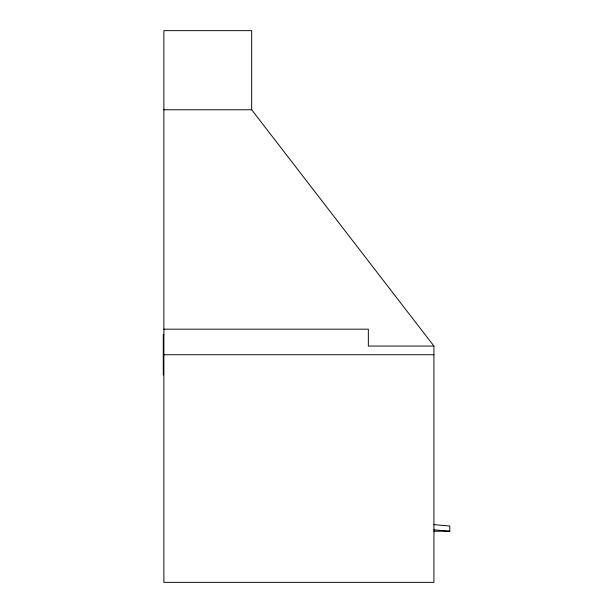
<?xml version="1.0" encoding="UTF-8"?>
<svg xmlns="http://www.w3.org/2000/svg" width="613" height="613" viewBox="0 0 613 613"><rect width="100%" height="100%" fill="white"/><g stroke="black" fill="none" stroke-linecap="round" stroke-linejoin="round"><path stroke-width="0.92" d="M163.886 109.773L251.675 109.773L433.927 346.061L433.927 582.35L163.886 582.35L163.886 30.65L251.675 30.65L251.675 109.773M163.886 329.181L368.344 329.181L368.344 346.061L433.927 346.061M163.886 334.491L163.273 334.491L163.273 375.003M163.273 354.743L433.927 354.743M433.927 531.241L449.789 531.241L449.789 526.046L433.927 524.613M433.927 529.808L449.789 531.241"/></g></svg>
